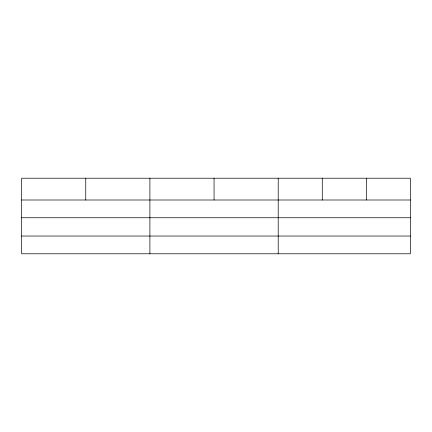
<?xml version="1.0" encoding="UTF-8"?>
<svg xmlns="http://www.w3.org/2000/svg" width="432" height="432" viewBox="0 0 432 432"><rect width="100%" height="100%" fill="white"/><g stroke="black" fill="none" stroke-linecap="round" stroke-linejoin="round"><path stroke-width="0.65" d="M410.4 217.75L410.4 178.216L21.6 178.216L21.6 253.784L410.4 253.784L410.4 217.75L21.6 217.75M21.6 200L410.4 200M21.6 236.034L410.4 236.034M366.336 178.216L366.336 200M322.272 178.216L322.272 200M278.208 178.216L278.208 253.784M214.056 178.216L214.056 200M149.904 178.216L149.904 253.784M85.752 178.216L85.752 200"/></g></svg>
